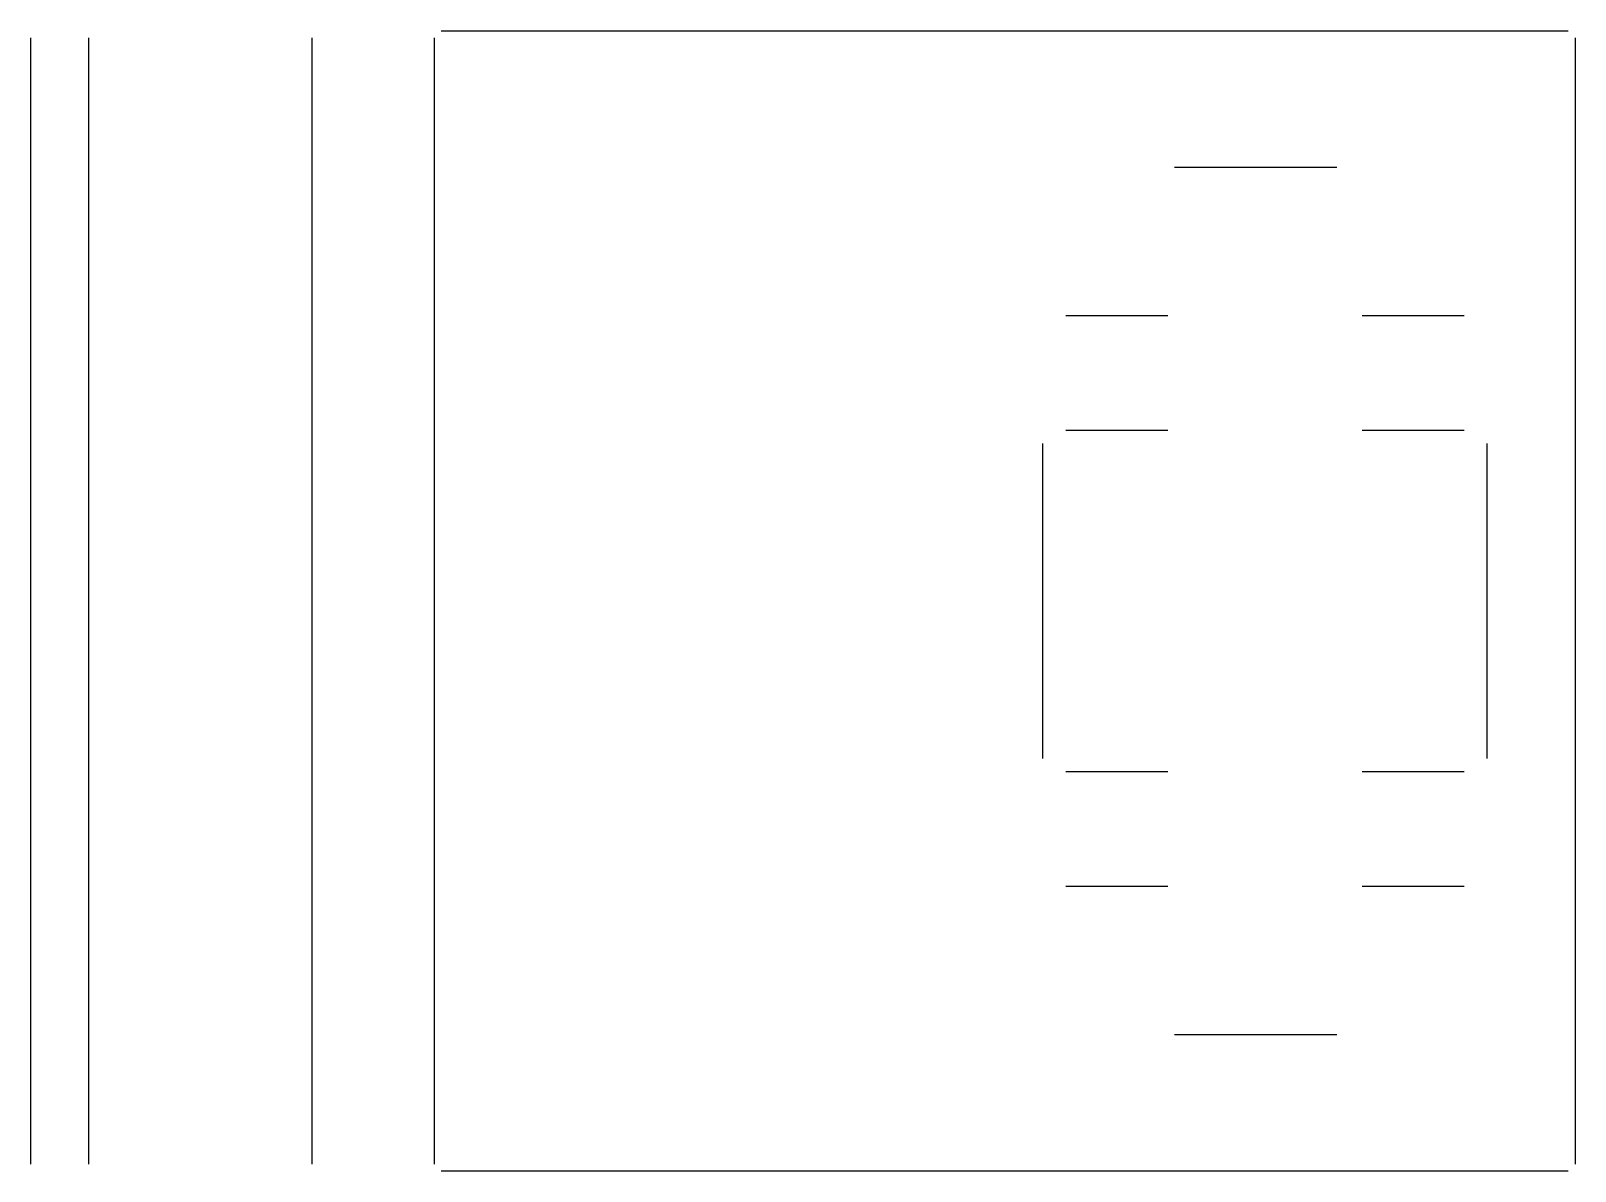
# Model space of a CAD drawing. Header units: millimetres. Extents: x 22 to 355, y 15 to 261.
import ezdxf

# ---------------------------------------------------------------- set-up
doc = ezdxf.new("R2010")
doc.units = ezdxf.units.MM

msp = doc.modelspace()

# ---------------------------------------------------------------- linework, layer by layer
at = {"color": 7, "linetype": 'Continuous'}
for p, q in [((110.33, 261.02), (353.33, 261.02)), ((21.84, 16.54), (21.84, 259.54)), ((34.3, 16.54), (34.3, 259.54)), ((82.48, 16.54), (82.48, 259.54)), ((108.86, 16.54), (108.86, 259.54)), ((354.81, 259.54), (354.81, 16.54)), ((303.41, 231.56), (268.41, 231.56)), ((244.97, 199.66), (266.97, 199.66)), ((308.86, 199.66), (330.86, 199.66)), ((244.97, 174.89), (266.97, 174.89)), ((308.86, 174.89), (330.86, 174.89)), ((239.98, 172.04), (239.98, 104.04)), ((335.84, 104.04), (335.84, 172.04)), ((266.97, 101.2), (244.97, 101.2)), ((330.86, 101.2), (308.86, 101.2)), ((266.97, 76.43), (244.97, 76.43)), ((330.86, 76.43), (308.86, 76.43)), ((268.41, 44.52), (303.41, 44.52)), ((353.33, 15.06), (110.33, 15.06))]:
    msp.add_line(p, q, dxfattribs=at)

doc.saveas('drawing.dxf')
